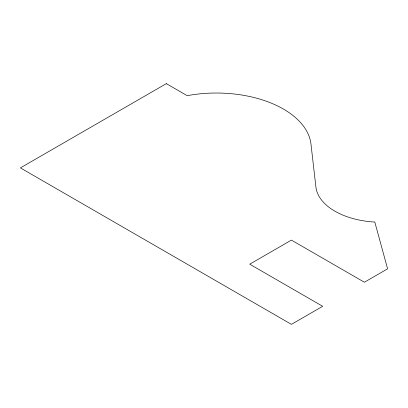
<?xml version="1.0" encoding="UTF-8"?>
<svg xmlns="http://www.w3.org/2000/svg" width="408" height="408" viewBox="0 0 408 408"><rect width="100%" height="100%" fill="white"/><g stroke="black" fill="none" stroke-linecap="round" stroke-linejoin="round"><path stroke-width="0.61" d="M166.331 83.64L20.4 167.892L291.419 324.36L322.687 306.306L249.721 264.18L291.419 240.108L364.385 282.234L387.6 268.831L374.809 222.054A65.306 37.704 0 0 1 315.914 187.027L310.978 144.141A94.834 54.754 0 0 0 187.18 95.676L166.331 83.64"/></g></svg>
